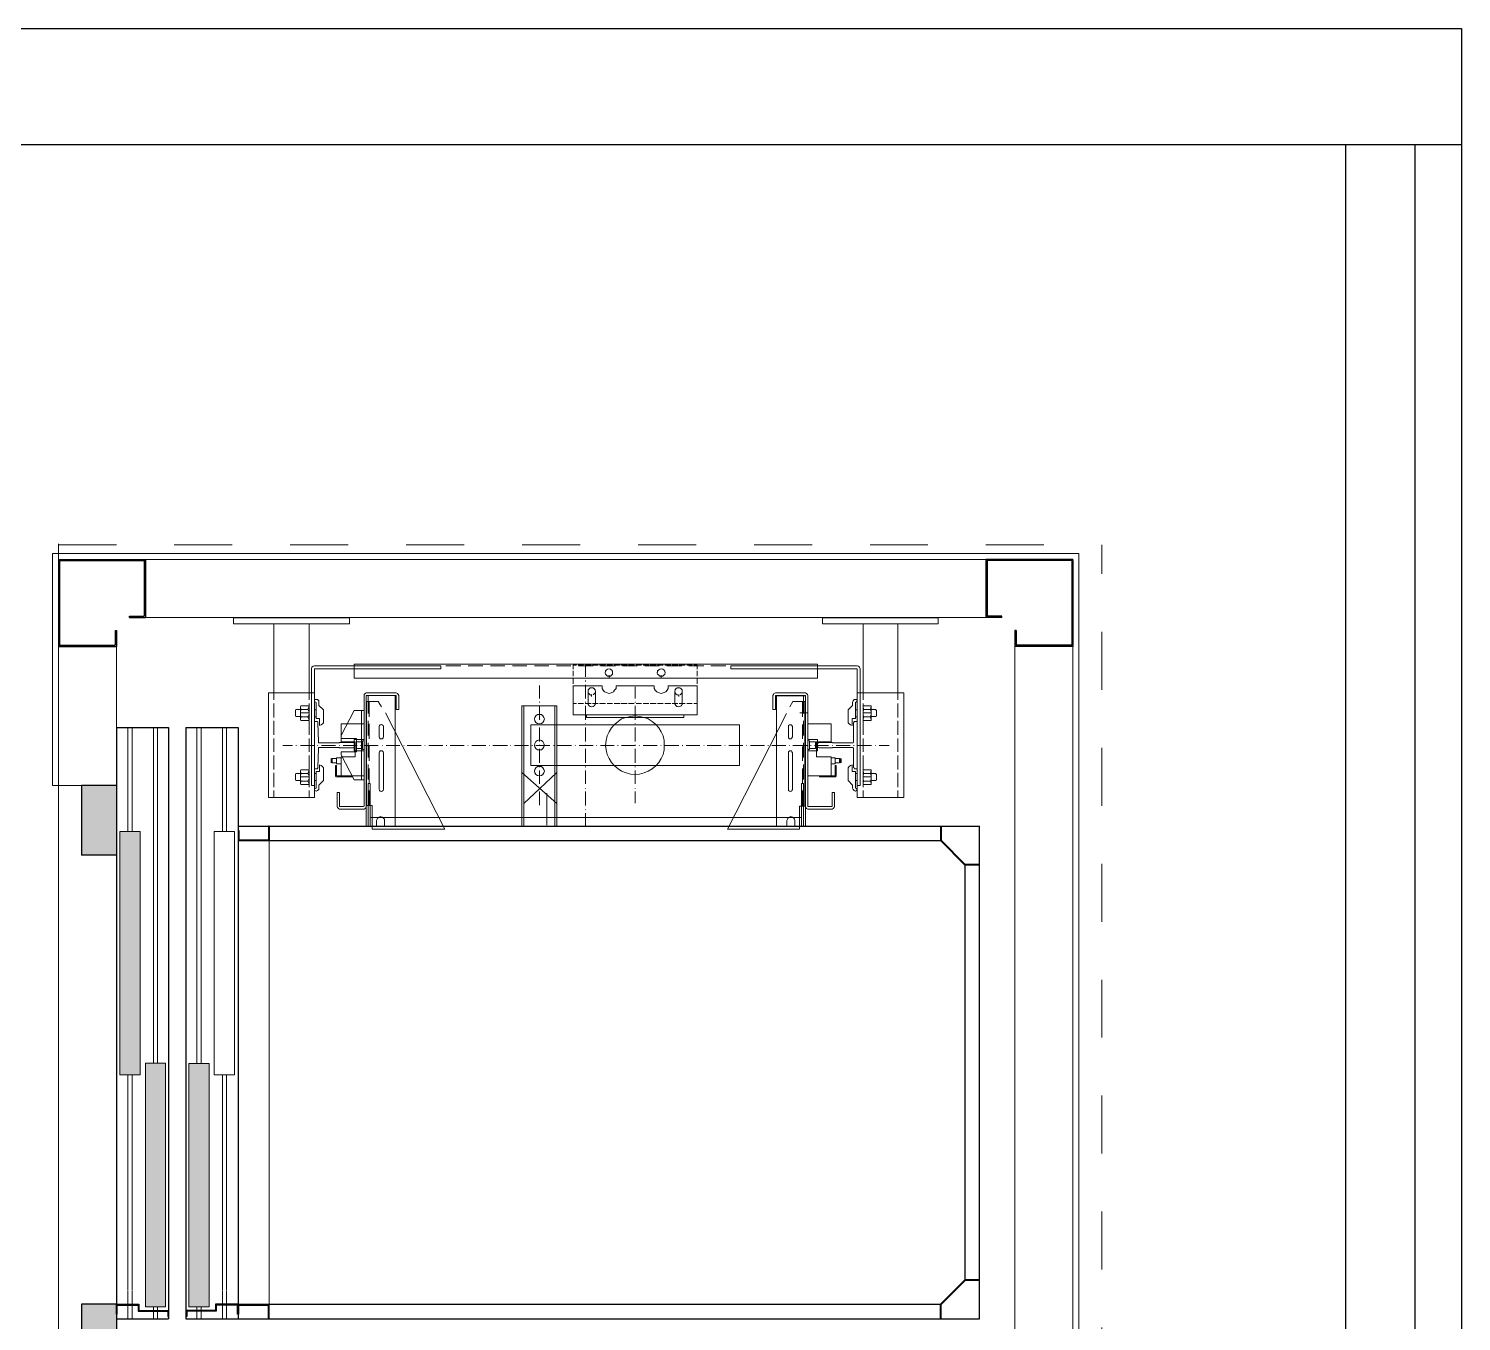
# Model space of a CAD drawing. Extents: x -16 to 243, y 482 to 579.
# Drawn here: x 102.918 to 105.389, y 553.307 to 555.537 of the extents above; entities that cross this region are included whole.
import ezdxf

# ---------------------------------------------------------------- set-up
doc = ezdxf.new("R2010")
doc.units = 0
doc.header["$LTSCALE"] = 0.02
doc.header["$MEASUREMENT"] = 0
doc.linetypes.add('HIDDEN', pattern=[0.375, 0.25, -0.125])
for name, color, linetype, lineweight in [('2COTA', 1, 'CONTINUOUS', 9), ('2H', 1, 'HIDDEN', 15), ('3', 1, 'CONTINUOUS', 25), ('AR-ESQ-VT1', 1, 'CONTINUOUS', 9), ('P', 1, 'CONTINUOUS', 18)]:
    doc.layers.add(name, color=color, linetype=linetype, lineweight=lineweight)
for name, color, linetype in [('47', 1, 'CONTINUOUS'), ('ALV', 2, 'CONTINUOUS'), ('AR-ELV', 2, 'CONTINUOUS'), ('PAREDE', 1, 'CONTINUOUS')]:
    doc.layers.add(name, color=color, linetype=linetype)

msp = doc.modelspace()

# ---------------------------------------------------------------- hatches: boundary and pattern name
at = {"layer": '2COTA', "linetype": 'Continuous'}
for points in [[(103.0695, 554.2311), (103.0695, 554.1111), (103.0095, 554.1111), (103.0095, 554.2311)], [(103.0695, 553.3361), (103.0695, 553.3189), (103.0695, 553.2158), (103.0095, 553.2158), (103.0095, 553.3361)]]:
    msp.add_hatch(color=256, dxfattribs=at).paths.add_polyline_path(points)
at = {"layer": '2COTA', "lineweight": 9, "ltscale": 35}
for points in [[(103.0756, 554.1518), (103.1106, 554.1518), (103.1106, 553.7318), (103.0756, 553.7318)], [(103.1195, 553.7519), (103.1545, 553.7519), (103.1545, 553.3319), (103.1195, 553.3319)], [(103.1945, 553.7518), (103.2295, 553.7518), (103.2295, 553.3318), (103.1945, 553.3318)]]:
    msp.add_hatch(color=256, dxfattribs=at).paths.add_polyline_path(points)

# ---------------------------------------------------------------- linework, layer by layer
at = {"layer": '2COTA', "ltscale": 35}
for p, q in [((103.0894, 554.1518), (103.0894, 554.3311)), ((103.0965, 554.1518), (103.0965, 554.3311)), ((103.1333, 553.7519), (103.1333, 554.3311)), ((103.1404, 553.7519), (103.1404, 554.3311)), ((103.2086, 553.7518), (103.2086, 554.3311)), ((103.2158, 553.7518), (103.2158, 554.3311)), ((103.2526, 554.1518), (103.2526, 554.3311)), ((103.2597, 554.1518), (103.2597, 554.3311)), ((103.0756, 554.1518), (103.1106, 554.1518)), ((103.2385, 554.1518), (103.2735, 554.1518)), ((103.1195, 553.7519), (103.1545, 553.7519)), ((103.1945, 553.7518), (103.2295, 553.7518)), ((103.1945, 553.7518), (103.2295, 553.7518)), ((103.1945, 553.7518), (103.2295, 553.7518)), ((103.0756, 553.7318), (103.1106, 553.7318)), ((103.0894, 553.3611), (103.0894, 553.7318)), ((103.0965, 553.3611), (103.0965, 553.7318)), ((103.2385, 553.7318), (103.2735, 553.7318)), ((103.2526, 553.3611), (103.2526, 553.7318)), ((103.2597, 553.3611), (103.2597, 553.7318)), ((103.0894, 553.3111), (103.0894, 553.3598)), ((103.0965, 553.3111), (103.0965, 553.3598)), ((103.2526, 553.3111), (103.2526, 553.3598)), ((103.2597, 553.3111), (103.2597, 553.3598)), ((103.0894, 553.3256), (103.0894, 553.3318)), ((103.0965, 553.3256), (103.0965, 553.3318)), ((103.1195, 553.3319), (103.1545, 553.3319)), ((103.1545, 553.3318), (103.1195, 553.3318)), ((103.1333, 553.3111), (103.1333, 553.3319)), ((103.1333, 553.3256), (103.1333, 553.3318)), ((103.1404, 553.3111), (103.1404, 553.3319)), ((103.1404, 553.3256), (103.1404, 553.3318)), ((103.1945, 553.3318), (103.2295, 553.3318)), ((103.2086, 553.3111), (103.2086, 553.3318)), ((103.2086, 553.3256), (103.2086, 553.3318)), ((103.2158, 553.3111), (103.2158, 553.3318)), ((103.2158, 553.3256), (103.2158, 553.3318)), ((103.2526, 553.3256), (103.2526, 553.3318)), ((103.2597, 553.3256), (103.2597, 553.3318))]:
    msp.add_line(p, q, dxfattribs=at)
at = {"layer": '2COTA', "linetype": 'Continuous'}
for p, q in [((103.0756, 554.1518), (103.0756, 553.7318)), ((103.1106, 554.1518), (103.1106, 553.7318)), ((103.2385, 554.1518), (103.2385, 553.7318)), ((103.2735, 554.1518), (103.2735, 553.7318)), ((103.1195, 553.7519), (103.1195, 553.3319)), ((103.1545, 553.7519), (103.1545, 553.3318)), ((103.1945, 553.7518), (103.1945, 553.3318)), ((103.2295, 553.7518), (103.2295, 553.3318))]:
    msp.add_line(p, q, dxfattribs=at)
at = {"layer": '2COTA', "lineweight": 9, "ltscale": 35}
msp.add_line((103.3332, 553.3361), (103.3332, 554.1361), dxfattribs=at)
at = {"layer": '2COTA', "ltscale": 0.5}
for p, q in [((103.0695, 553.8222), (103.0695, 553.5372)), ((103.2795, 553.8222), (103.2795, 553.5372))]:
    msp.add_line(p, q, dxfattribs=at)
at = {"layer": '2H', "lineweight": 9, "ltscale": 20}
for p, q in [((102.9695, 554.6211), (102.9695, 554.6482)), ((102.9695, 554.6461), (104.7695, 554.6461)), ((104.7695, 552.9961), (104.7695, 554.6461))]:
    msp.add_line(p, q, dxfattribs=at)
at = {"layer": '3'}
for p, q in [((103.332, 554.1611), (103.332, 554.1373)), ((103.3332, 554.1611), (103.332, 554.1611)), ((103.3332, 554.1611), (103.332, 554.1611)), ((103.3332, 554.1611), (103.3332, 554.1361)), ((104.4908, 554.1611), (104.4908, 554.1361)), ((104.4921, 554.1611), (104.4921, 554.1366)), ((103.2795, 554.1532), (103.2808, 554.1532)), ((103.2795, 554.1361), (103.3332, 554.1361)), ((103.2808, 554.1373), (103.332, 554.1373)), ((103.3058, 554.1361), (103.3308, 554.1361)), ((103.3058, 554.1361), (103.3308, 554.1361)), ((104.5582, 554.0936), (104.5332, 554.0936)), ((104.5582, 554.0936), (104.5332, 554.0936)), ((104.5582, 554.0949), (104.5338, 554.0949)), ((104.5582, 554.0949), (104.5338, 554.0949)), ((104.5582, 554.0936), (104.5582, 554.0949)), ((104.5582, 554.0936), (104.5582, 554.0949)), ((104.5582, 553.3785), (104.5332, 553.3785)), ((104.5582, 553.3785), (104.5332, 553.3785)), ((104.5582, 553.3772), (104.5338, 553.3772)), ((104.5582, 553.3772), (104.5338, 553.3772)), ((103.0695, 553.3361), (103.1085, 553.3361)), ((103.0695, 553.3189), (103.0708, 553.3189)), ((103.0708, 553.3348), (103.1072, 553.3348)), ((103.0958, 553.3361), (103.1061, 553.3361)), ((103.0958, 553.3361), (103.1061, 553.3361)), ((103.1072, 553.3348), (103.1072, 553.3243)), ((103.1072, 553.3243), (103.1583, 553.3243)), ((103.1085, 553.3361), (103.1085, 553.3361)), ((103.1085, 553.3361), (103.1085, 553.3256)), ((103.1085, 553.3256), (103.1595, 553.3256)), ((103.1371, 553.3256), (103.1595, 553.3256)), ((103.1371, 553.3256), (103.1595, 553.3256)), ((103.1583, 553.3243), (103.1583, 553.3153)), ((103.1583, 553.3153), (103.1595, 553.3153)), ((103.1595, 553.3256), (103.1595, 553.3151)), ((103.2406, 553.3256), (103.1895, 553.3256)), ((103.2119, 553.3256), (103.1895, 553.3256)), ((103.2119, 553.3256), (103.1895, 553.3256)), ((103.1895, 553.3256), (103.1895, 553.3151)), ((103.1908, 553.3153), (103.1895, 553.3153)), ((103.2418, 553.3243), (103.1908, 553.3243)), ((103.1908, 553.3243), (103.1908, 553.3153)), ((103.2795, 553.3361), (103.2406, 553.3361)), ((103.2406, 553.3361), (103.2406, 553.3361)), ((103.2406, 553.3361), (103.2406, 553.3256)), ((103.2783, 553.3348), (103.2418, 553.3348)), ((103.2418, 553.3348), (103.2418, 553.3243)), ((103.2533, 553.3361), (103.243, 553.3361)), ((103.2533, 553.3361), (103.243, 553.3361)), ((103.2795, 553.3189), (103.2783, 553.3189)), ((103.2795, 553.3361), (103.3332, 553.3361)), ((103.2795, 553.3189), (103.2808, 553.3189)), ((103.2808, 553.3348), (103.332, 553.3348)), ((103.3058, 553.3361), (103.3308, 553.3361)), ((103.3058, 553.3361), (103.3308, 553.3361)), ((103.332, 553.3111), (103.332, 553.3348)), ((103.3332, 553.3111), (103.3332, 553.3361)), ((103.3332, 553.3361), (103.3332, 553.3361)), ((104.4908, 553.3111), (104.4908, 553.3361)), ((104.4921, 553.3111), (104.4921, 553.3355)), ((103.3332, 553.3111), (103.332, 553.3111)), ((103.3332, 553.3111), (103.332, 553.3111)), ((104.4908, 553.3111), (104.4921, 553.3111))]:
    msp.add_line(p, q, dxfattribs=at)
at = {"layer": '3', "ltscale": 0.5}
for p, q in [((103.2795, 554.1532), (103.2795, 554.1361)), ((103.2808, 554.1532), (103.2808, 554.1373)), ((103.0695, 553.3189), (103.0695, 553.3361)), ((103.0695, 553.3189), (103.0695, 553.3361)), ((103.0708, 553.3189), (103.0708, 553.3348)), ((103.2783, 553.3189), (103.2783, 553.3348)), ((103.2795, 553.3189), (103.2795, 553.3361)), ((103.2795, 553.3189), (103.2795, 553.3361)), ((103.2808, 553.3189), (103.2808, 553.3348))]:
    msp.add_line(p, q, dxfattribs=at)
at = {"layer": '3', "ltscale": 35}
for p, q in [((104.5332, 554.0936), (104.4908, 554.1361)), ((104.5338, 554.0949), (104.4921, 554.1366)), ((104.5332, 553.3785), (104.4908, 553.3361)), ((104.5338, 553.3772), (104.4921, 553.3355))]:
    msp.add_line(p, q, dxfattribs=at)
at = {"layer": '47', "lineweight": 25, "ltscale": 35}
for p, q in [((102.9695, 554.6211), (102.9695, 554.4711)), ((102.9695, 554.6211), (103.1195, 554.6211)), ((102.9715, 554.6191), (102.9715, 554.4731)), ((102.9715, 554.6191), (103.1175, 554.6191)), ((103.1175, 554.6191), (103.1175, 554.5231)), ((103.1195, 554.6211), (103.1195, 554.5211)), ((104.5695, 554.6211), (104.5695, 554.5211)), ((104.7195, 554.6211), (104.5695, 554.6211)), ((104.5715, 554.6191), (104.5715, 554.5231)), ((104.7175, 554.6191), (104.5715, 554.6191)), ((104.7175, 554.6191), (104.7175, 554.4731)), ((104.7195, 554.6211), (104.7195, 554.4711)), ((103.092, 554.5231), (103.1175, 554.5231)), ((103.092, 554.5211), (103.092, 554.5231)), ((103.092, 554.5211), (103.1195, 554.5211)), ((104.5971, 554.5211), (104.5695, 554.5211)), ((104.5971, 554.5231), (104.5715, 554.5231)), ((104.5971, 554.5211), (104.5971, 554.5231)), ((103.0675, 554.4986), (103.0675, 554.4731)), ((103.0675, 554.4986), (103.0695, 554.4986)), ((103.0695, 554.4986), (103.0695, 554.4711)), ((104.6215, 554.4986), (104.6195, 554.4986)), ((104.6195, 554.4986), (104.6195, 554.4711)), ((104.6215, 554.4986), (104.6215, 554.4731)), ((102.9715, 554.4731), (103.0675, 554.4731)), ((104.7175, 554.4731), (104.6215, 554.4731)), ((103.0695, 554.3311), (103.0695, 554.2061))]:
    msp.add_line(p, q, dxfattribs=at)
at = {"layer": '47'}
for p, q in [((103.0695, 554.3311), (103.1595, 554.3311)), ((103.1895, 554.3311), (103.2795, 554.3311)), ((103.2795, 554.1611), (104.5582, 554.1611)), ((103.3332, 554.1361), (104.4908, 554.1361)), ((103.3332, 553.3361), (104.4908, 553.3361)), ((103.0695, 553.3111), (103.1595, 553.3111)), ((103.1895, 553.3111), (103.2795, 553.3111)), ((103.2795, 553.3111), (103.5782, 553.3111)), ((103.3332, 553.3111), (104.5582, 553.3111))]:
    msp.add_line(p, q, dxfattribs=at)
at = {"layer": '47', "ltscale": 0.5}
for p, q in [((103.0095, 554.2311), (103.0095, 554.1111)), ((104.5582, 554.1611), (104.5582, 554.1611)), ((104.5582, 553.3111), (104.5582, 553.3785)), ((103.0095, 553.3361), (103.0095, 553.2158))]:
    msp.add_line(p, q, dxfattribs=at)
at = {"layer": '47', "ltscale": 35}
for p, q in [((103.0695, 554.2311), (103.0095, 554.2311)), ((103.0695, 554.1111), (103.0095, 554.1111)), ((103.0695, 553.3361), (103.0095, 553.3361))]:
    msp.add_line(p, q, dxfattribs=at)
at = {"layer": 'ALV'}
for p, q in [((101.388, 555.5368), (105.3895, 555.5368)), ((105.3895, 555.5368), (105.3895, 552.4361)), ((101.388, 555.3368), (105.3895, 555.3368)), ((105.1895, 555.3368), (105.1895, 552.4361)), ((105.1895, 555.3204), (105.1895, 552.4361)), ((105.3095, 555.3368), (105.3095, 552.4361))]:
    msp.add_line(p, q, dxfattribs=at)
at = {"layer": 'AR-ELV', "lineweight": 13}
for p, q in [((102.9695, 554.6211), (104.5695, 554.6211)), ((102.9695, 554.6211), (104.5695, 554.6211)), ((102.9695, 554.6211), (102.9695, 553.0211)), ((103.1195, 554.5211), (104.5695, 554.5211)), ((103.0695, 554.4711), (103.0695, 553.1711)), ((104.6195, 554.4711), (104.6195, 553.1711)), ((104.7195, 554.4711), (104.7195, 553.1711)), ((104.7195, 554.4711), (104.7195, 553.0211)), ((104.7195, 554.4711), (104.7195, 553.2211)), ((102.9695, 553.3542), (102.9695, 553.1711))]:
    msp.add_line(p, q, dxfattribs=at)
at = {"layer": 'AR-ESQ-VT1'}
for p, q in [((104.7295, 554.6311), (102.9595, 554.6311)), ((102.9595, 554.6311), (102.9595, 554.2311)), ((104.7295, 553.0111), (104.7295, 554.6311)), ((103.0095, 554.2311), (102.9595, 554.2311))]:
    msp.add_line(p, q, dxfattribs=at)
at = {"layer": 'P', "linetype": 'Continuous'}
for points in [[(103.2713, 554.5206), (103.4718, 554.5206)], [(103.4718, 554.5102), (103.2713, 554.5102), (103.2713, 554.5206)], [(103.3413, 554.3909), (103.3413, 554.5102)], [(103.4018, 554.3909), (103.4018, 554.5102)], [(103.4718, 554.5102), (103.4718, 554.5206)], [(104.4872, 554.5206), (104.2876, 554.5206)], [(104.4872, 554.5102), (104.2876, 554.5102), (104.2876, 554.5206)], [(104.3576, 554.3909), (104.3576, 554.5102)], [(104.4172, 554.3909), (104.4172, 554.5102)], [(104.4872, 554.5102), (104.4872, 554.5206)], [(103.4061, 554.4324), (103.4069, 554.435), (103.4087, 554.4367), (103.4113, 554.4376)], [(103.4061, 554.2311), (103.4061, 554.4324)], [(103.4795, 554.4376), (103.4113, 554.4376)], [(103.4113, 554.4316), (103.4113, 554.4324), (103.4121, 554.4324)], [(103.4113, 554.2311), (103.4113, 554.4316)], [(103.629, 554.4324), (103.4121, 554.4324)], [(103.4553, 554.4376), (103.629, 554.4376), (103.629, 554.4324)], [(103.4795, 554.4402), (104.2789, 554.4402)], [(103.4795, 554.416), (103.4795, 554.4402)], [(103.4795, 554.4376), (103.5115, 554.4376)], [(103.5236, 554.4376), (103.5495, 554.4376)], [(103.5616, 554.4376), (103.5876, 554.4376)], [(103.6005, 554.4376), (103.6256, 554.4376)], [(103.6377, 554.4376), (103.6636, 554.4376)], [(103.6766, 554.4376), (103.7016, 554.4376)], [(103.7146, 554.4376), (103.7397, 554.4376)], [(103.7526, 554.4376), (103.7777, 554.4376)], [(103.7907, 554.4376), (103.8157, 554.4376)], [(103.8287, 554.4376), (103.8537, 554.4376)], [(103.8632, 554.4385), (103.8572, 554.4385)], [(103.8572, 554.4316), (103.8572, 554.4385)], [(103.8572, 554.4195), (103.8572, 554.429)], [(103.8753, 554.4385), (103.8658, 554.4385)], [(103.8667, 554.4376), (103.8918, 554.4376)], [(103.8883, 554.4385), (103.8779, 554.4385)], [(103.8788, 554.4402), (103.8788, 554.4186)], [(103.9004, 554.4385), (103.8909, 554.4385)], [(103.9134, 554.4385), (103.903, 554.4385)], [(103.9047, 554.4376), (103.9307, 554.4376)], [(103.9194, 554.4324), (103.922, 554.4316), (103.9237, 554.4307), (103.9255, 554.4281), (103.9255, 554.4255), (103.9255, 554.4229), (103.9237, 554.4212), (103.922, 554.4195), (103.9194, 554.4195), (103.9168, 554.4195), (103.9151, 554.4212), (103.9134, 554.4229), (103.9125, 554.4255), (103.9134, 554.4281), (103.9151, 554.4307), (103.9168, 554.4316), (103.9194, 554.4324)], [(103.9194, 554.4195), (103.9168, 554.4195), (103.9151, 554.4212), (103.9134, 554.4229), (103.9125, 554.4255), (103.9125, 554.4264)], [(103.9134, 554.429), (103.9151, 554.4307), (103.9168, 554.4316), (103.9194, 554.4324), (103.922, 554.4316), (103.9229, 554.4307)], [(103.9255, 554.4385), (103.916, 554.4385)], [(103.9246, 554.429), (103.9255, 554.4281), (103.9255, 554.4255), (103.9255, 554.4229), (103.9237, 554.4212), (103.922, 554.4195)], [(103.9384, 554.4385), (103.9281, 554.4385)], [(103.9505, 554.4385), (103.9402, 554.4385)], [(103.9428, 554.4376), (103.9678, 554.4376)], [(103.9626, 554.4385), (103.9531, 554.4385)], [(103.9756, 554.4385), (103.9661, 554.4385)], [(103.9877, 554.4385), (103.9782, 554.4385)], [(103.9808, 554.4376), (104.0058, 554.4376)], [(104.0007, 554.4385), (103.9903, 554.4385)], [(104.0093, 554.4324), (104.0119, 554.4316), (104.0136, 554.4307), (104.0153, 554.4281), (104.0162, 554.4255), (104.0153, 554.4229), (104.0136, 554.4212), (104.0119, 554.4195), (104.0093, 554.4195), (104.0067, 554.4195), (104.005, 554.4212), (104.0032, 554.4229), (104.0024, 554.4255), (104.0032, 554.4281), (104.005, 554.4307), (104.0067, 554.4316), (104.0093, 554.4324)], [(104.0093, 554.4195), (104.0067, 554.4195), (104.005, 554.4212), (104.0032, 554.4229), (104.0024, 554.4255), (104.0032, 554.4264)], [(104.0128, 554.4385), (104.0032, 554.4385)], [(104.0032, 554.429), (104.005, 554.4307), (104.0067, 554.4316), (104.0093, 554.4324), (104.0119, 554.4316), (104.0128, 554.4307)], [(104.0145, 554.429), (104.0153, 554.4281), (104.0162, 554.4255), (104.0153, 554.4229), (104.0136, 554.4212), (104.0119, 554.4195)], [(104.0257, 554.4385), (104.0153, 554.4385)], [(104.0188, 554.4376), (104.0447, 554.4376)], [(104.0378, 554.4385), (104.0283, 554.4385)], [(104.0508, 554.4385), (104.0404, 554.4385)], [(104.0629, 554.4385), (104.0534, 554.4385)], [(104.0568, 554.4376), (104.0828, 554.4376)], [(104.0715, 554.4385), (104.0655, 554.4385)], [(104.0715, 554.4316), (104.0715, 554.4385)], [(104.0715, 554.4195), (104.0715, 554.429)], [(104.0949, 554.4376), (104.1208, 554.4376)], [(104.1294, 554.4376), (104.3031, 554.4376)], [(104.1294, 554.4324), (104.1294, 554.4376)], [(104.1294, 554.4324), (104.3463, 554.4324)], [(104.1329, 554.4376), (104.1588, 554.4376)], [(104.1718, 554.4376), (104.1968, 554.4376)], [(104.2089, 554.4376), (104.2349, 554.4376)], [(104.2478, 554.4376), (104.2789, 554.4376)], [(104.2789, 554.416), (104.2789, 554.4402)], [(104.2789, 554.4376), (104.3472, 554.4376)], [(104.3463, 554.4324), (104.3472, 554.4324), (104.3472, 554.4316)], [(104.3472, 554.4376), (104.3498, 554.4367), (104.3515, 554.435), (104.3524, 554.4324)], [(104.3472, 554.2311), (104.3472, 554.4316)], [(104.3524, 554.2311), (104.3524, 554.4324)], [(103.4795, 554.416), (104.2789, 554.416)], [(103.7993, 554.3814), (103.7993, 554.4039)], [(103.8572, 554.4065), (103.8572, 554.4169)], [(103.8572, 554.3944), (103.8572, 554.4039)], [(103.8572, 554.3529), (103.8572, 554.403), (103.9073, 554.403)], [(103.8788, 554.4125), (103.8788, 554.4108)], [(103.8788, 554.4048), (103.8788, 554.3814)], [(103.9315, 554.403), (103.9315, 554.3987), (103.9289, 554.3953), (103.9272, 554.3927), (103.9229, 554.3909), (103.9194, 554.3901), (103.916, 554.3909), (103.9116, 554.3927), (103.909, 554.3953), (103.9073, 554.3987), (103.9073, 554.403)], [(103.9194, 554.4177), (103.9194, 554.4212)], [(103.9972, 554.403), (103.9315, 554.403)], [(103.9644, 554.3814), (103.9644, 554.4013)], [(104.0214, 554.403), (104.0214, 554.3987), (104.0197, 554.3953), (104.0171, 554.3927), (104.0128, 554.3909), (104.0093, 554.3901), (104.0058, 554.3909), (104.0015, 554.3927), (103.9989, 554.3953), (103.9972, 554.3987), (103.9972, 554.403)], [(104.0093, 554.4177), (104.0093, 554.4212)], [(104.0715, 554.403), (104.0214, 554.403)], [(104.0715, 554.4065), (104.0715, 554.4169)], [(104.0715, 554.3944), (104.0715, 554.4039)], [(104.0715, 554.3529), (104.0715, 554.403)], [(103.4113, 554.3909), (103.3318, 554.3909)], [(103.3318, 554.2103), (103.3318, 554.3909)], [(103.3413, 554.3909), (103.3413, 554.3788)], [(103.4018, 554.3909), (103.4018, 554.3788)], [(103.4113, 554.2103), (103.4113, 554.3909)], [(103.4139, 554.3745), (103.4121, 554.3754), (103.4113, 554.3771), (103.4121, 554.3797), (103.4139, 554.3797), (103.4165, 554.3797), (103.419, 554.3771), (103.419, 554.3745)], [(103.4968, 554.3866), (103.4968, 554.3883), (103.4986, 554.3901), (103.5003, 554.3909)], [(103.4968, 554.1956), (103.4968, 554.3866)], [(103.5003, 554.3909), (103.5521, 554.3909)], [(103.5003, 554.3858), (103.5011, 554.3866), (103.5011, 554.3866)], [(103.5003, 554.3858), (103.5003, 554.1611)], [(103.5003, 554.1948), (103.5003, 554.3858)], [(103.5011, 554.3866), (103.5513, 554.3866)], [(103.5037, 554.3858), (103.5037, 554.3555)], [(103.5504, 554.3858), (103.5504, 554.1611)], [(103.5513, 554.3866), (103.5521, 554.3866), (103.5521, 554.3858)], [(103.5521, 554.3909), (103.5547, 554.3901), (103.5556, 554.3883), (103.5565, 554.3866)], [(103.5521, 554.3624), (103.5521, 554.3858)], [(103.5565, 554.3624), (103.5565, 554.3866)], [(103.8572, 554.3814), (103.8572, 554.3918)], [(103.8572, 554.3728), (103.8572, 554.3797)], [(103.8831, 554.3935), (103.8831, 554.3961), (103.8849, 554.3979), (103.8866, 554.3996), (103.8892, 554.3996), (103.8918, 554.3996), (103.8935, 554.3979), (103.8952, 554.3961), (103.8961, 554.3935)], [(103.8831, 554.3935), (103.8831, 554.3737)], [(103.8892, 554.3866), (103.8866, 554.3875), (103.8849, 554.3892), (103.8831, 554.3909), (103.8831, 554.3935), (103.8831, 554.3935)], [(103.884, 554.397), (103.8849, 554.3979), (103.8866, 554.3996), (103.8892, 554.3996), (103.8918, 554.3996), (103.8935, 554.3987)], [(103.8892, 554.3849), (103.8892, 554.3883)], [(103.8944, 554.397), (103.8952, 554.3961), (103.8961, 554.3935), (103.8952, 554.3909), (103.8935, 554.3892), (103.8918, 554.3875)], [(103.8961, 554.3935), (103.8961, 554.3737)], [(104.0326, 554.3935), (104.0335, 554.3961), (104.0344, 554.3979), (104.0369, 554.3996), (104.0395, 554.3996), (104.0413, 554.3996), (104.0439, 554.3979), (104.0456, 554.3961), (104.0456, 554.3935)], [(104.0326, 554.3935), (104.0326, 554.3728)], [(104.0395, 554.3866), (104.0369, 554.3875), (104.0344, 554.3892), (104.0335, 554.3909), (104.0326, 554.3935), (104.0326, 554.3935)], [(104.0335, 554.397), (104.0344, 554.3979), (104.0369, 554.3996), (104.0395, 554.3996), (104.0413, 554.3996), (104.043, 554.3987)], [(104.0395, 554.3849), (104.0395, 554.3883)], [(104.0447, 554.397), (104.0456, 554.3961), (104.0456, 554.3935), (104.0456, 554.3909), (104.0439, 554.3892), (104.0421, 554.3875)], [(104.0456, 554.3935), (104.0456, 554.3737)], [(104.0715, 554.3814), (104.0715, 554.3918)], [(104.0715, 554.3728), (104.0715, 554.3797)], [(104.202, 554.3866), (104.2029, 554.3883), (104.2037, 554.3901), (104.2063, 554.3909)], [(104.202, 554.3624), (104.202, 554.3866)], [(104.2582, 554.3909), (104.2063, 554.3909)], [(104.2063, 554.3858), (104.2063, 554.3866), (104.2072, 554.3866)], [(104.2063, 554.3624), (104.2063, 554.3858)], [(104.2573, 554.3866), (104.2072, 554.3866)], [(104.2081, 554.3858), (104.2081, 554.1611)], [(104.2582, 554.3858), (104.2081, 554.3858)], [(104.2547, 554.3858), (104.2547, 554.3555)], [(104.2573, 554.3866), (104.2582, 554.3866), (104.2582, 554.3858)], [(104.2582, 554.3909), (104.2599, 554.3901), (104.2616, 554.3883), (104.2625, 554.3866)], [(104.2582, 554.3858), (104.2582, 554.1611)], [(104.2582, 554.1948), (104.2582, 554.3858)], [(104.2625, 554.1956), (104.2625, 554.3866)], [(104.3394, 554.3745), (104.3403, 554.3771), (104.342, 554.3797), (104.3446, 554.3797)], [(104.3446, 554.3797), (104.3463, 554.3797), (104.3472, 554.3771), (104.3463, 554.3754), (104.3446, 554.3745)], [(104.3472, 554.3909), (104.4276, 554.3909)], [(104.3472, 554.2103), (104.3472, 554.3909)], [(104.3576, 554.3909), (104.3576, 554.3788)], [(104.4172, 554.3909), (104.4172, 554.3788)], [(104.4276, 554.2103), (104.4276, 554.3909)], [(103.3413, 554.3728), (103.3413, 554.3486)], [(103.3793, 554.3624), (103.3784, 554.3607)], [(103.3784, 554.3607), (103.3784, 554.3512)], [(103.3793, 554.3624), (103.3871, 554.3624)], [(103.3879, 554.3624), (103.3871, 554.3676), (103.3879, 554.3685), (103.3879, 554.3685)], [(103.3871, 554.3443), (103.3871, 554.3676)], [(103.3879, 554.3495), (103.3871, 554.3538), (103.3871, 554.3581), (103.3879, 554.3624)], [(103.4018, 554.3564), (103.3871, 554.3564)], [(103.4, 554.3685), (103.3879, 554.3685)], [(103.4, 554.3624), (103.3879, 554.3624)], [(103.4, 554.3685), (103.4009, 554.3685), (103.4018, 554.3676)], [(103.4, 554.3685), (103.4009, 554.3685), (103.4018, 554.3676)], [(103.4018, 554.3676), (103.4, 554.3624)], [(103.4, 554.3624), (103.4018, 554.3581), (103.4018, 554.3538), (103.4, 554.3495)], [(103.4018, 554.3728), (103.4018, 554.3486)], [(103.4018, 554.3443), (103.4018, 554.3676)], [(103.4113, 554.3616), (103.4139, 554.3616)], [(103.4139, 554.3745), (103.4139, 554.3469)], [(103.419, 554.3693), (103.419, 554.3745)], [(103.419, 554.3693), (103.4268, 554.3616)], [(103.4268, 554.3391), (103.4268, 554.3616)], [(103.4571, 554.3175), (103.4795, 554.3607), (103.4968, 554.3607)], [(103.4795, 554.3607), (103.4968, 554.3607)], [(103.4925, 554.3607), (103.4925, 554.2406)], [(103.4968, 554.3607), (103.4968, 554.2406)], [(103.5011, 554.1965), (103.5011, 554.3762)], [(103.521, 554.3762), (103.5011, 554.3762)], [(103.5055, 554.3495), (103.5055, 554.3762)], [(103.5107, 554.1559), (103.636, 554.1559), (103.534, 554.3564)], [(103.521, 554.3762), (103.5271, 554.3667)], [(103.5521, 554.3624), (103.5565, 554.3624)], [(103.769, 554.3685), (103.769, 554.1611)], [(103.769, 554.3685), (103.769, 554.1801)], [(103.8295, 554.3685), (103.769, 554.3685)], [(103.7725, 554.3685), (103.7725, 554.2656)], [(103.7993, 554.3538), (103.8028, 554.3538), (103.8053, 554.3512), (103.8071, 554.3486), (103.8079, 554.346), (103.8071, 554.3425), (103.8053, 554.34), (103.8028, 554.3382), (103.7993, 554.3374), (103.7958, 554.3382), (103.7932, 554.34), (103.7915, 554.3425), (103.7907, 554.346), (103.7915, 554.3486), (103.7932, 554.3512), (103.7958, 554.3538), (103.7993, 554.3538), (103.8028, 554.3538), (103.8053, 554.3512), (103.8071, 554.3486), (103.8079, 554.346), (103.8071, 554.3425), (103.8053, 554.34), (103.8028, 554.3382), (103.7993, 554.3374), (103.7958, 554.3382), (103.7932, 554.34), (103.7915, 554.3425), (103.7907, 554.346), (103.7915, 554.3486), (103.7932, 554.3512), (103.7958, 554.3538), (103.7993, 554.3538)], [(103.7993, 554.3745), (103.7993, 554.3754)], [(103.7993, 554.3443), (103.7993, 554.3685)], [(103.8261, 554.3685), (103.8261, 554.2172)], [(103.8295, 554.3685), (103.8295, 554.1801)], [(103.8632, 554.3728), (103.8572, 554.3728)], [(104.0715, 554.3529), (103.8572, 554.3529)], [(103.8753, 554.3728), (103.8658, 554.3728)], [(103.8883, 554.3728), (103.8779, 554.3728)], [(103.8788, 554.3754), (103.8788, 554.3745)], [(103.8788, 554.3685), (103.8788, 554.3443)], [(103.8805, 554.3486), (103.8805, 554.3529)], [(103.8961, 554.3737), (103.8952, 554.3711), (103.8935, 554.3685), (103.8918, 554.3676), (103.8892, 554.3667), (103.8866, 554.3676), (103.8849, 554.3685), (103.8831, 554.3711), (103.8831, 554.3737)], [(103.9004, 554.3728), (103.8909, 554.3728)], [(103.9134, 554.3728), (103.903, 554.3728)], [(103.9255, 554.3728), (103.916, 554.3728)], [(103.9384, 554.3728), (103.9281, 554.3728)], [(103.9505, 554.3728), (103.9402, 554.3728)], [(103.9626, 554.3728), (103.9531, 554.3728)], [(103.9644, 554.3745), (103.9644, 554.3754)], [(103.9644, 554.3443), (103.9644, 554.3685)], [(103.9756, 554.3728), (103.9661, 554.3728)], [(103.9877, 554.3728), (103.9782, 554.3728)], [(104.0007, 554.3728), (103.9903, 554.3728)], [(104.0128, 554.3728), (104.0032, 554.3728)], [(104.0257, 554.3728), (104.0153, 554.3728)], [(104.0378, 554.3728), (104.0283, 554.3728)], [(104.0456, 554.3737), (104.0456, 554.3711), (104.0439, 554.3685), (104.0413, 554.3676), (104.0387, 554.3667), (104.0361, 554.3676), (104.0344, 554.3693), (104.0326, 554.3719), (104.0326, 554.3737)], [(104.0508, 554.3728), (104.0404, 554.3728)], [(104.0482, 554.3486), (104.0482, 554.3529)], [(104.0629, 554.3728), (104.0534, 554.3728)], [(104.0715, 554.3728), (104.0655, 554.3728)], [(104.2253, 554.3555), (104.1234, 554.1559)], [(104.2063, 554.3624), (104.202, 554.3624)], [(104.2366, 554.3762), (104.2314, 554.3667)], [(104.2366, 554.3762), (104.2573, 554.3762)], [(104.2608, 554.3564), (104.2487, 554.3564)], [(104.253, 554.3495), (104.253, 554.3762)], [(104.2573, 554.1956), (104.2573, 554.3762)], [(104.3394, 554.3693), (104.3316, 554.3616)], [(104.3386, 554.3348), (104.336, 554.3356), (104.3334, 554.3374), (104.3316, 554.3391), (104.3316, 554.3616)], [(104.3394, 554.3693), (104.3394, 554.3745)], [(104.3446, 554.3745), (104.3446, 554.3469)], [(104.3472, 554.3616), (104.3446, 554.3616)], [(104.3576, 554.3728), (104.3576, 554.3486)], [(104.3584, 554.3624), (104.3576, 554.3676), (104.3576, 554.3685), (104.3584, 554.3685), (104.3705, 554.3685)], [(104.3576, 554.3676), (104.3576, 554.3685), (104.3584, 554.3685)], [(104.3576, 554.3443), (104.3576, 554.3676)], [(104.3584, 554.3495), (104.3576, 554.3538), (104.3576, 554.3581), (104.3584, 554.3624)], [(104.3576, 554.3564), (104.3714, 554.3564)], [(104.3584, 554.3624), (104.3705, 554.3624)], [(104.3705, 554.3685), (104.3714, 554.3685), (104.3714, 554.3676)], [(104.3714, 554.3676), (104.3705, 554.3624)], [(104.3705, 554.3624), (104.3714, 554.3581), (104.3714, 554.3538), (104.3705, 554.3495)], [(104.3714, 554.3443), (104.3714, 554.3676)], [(104.3792, 554.3624), (104.3714, 554.3624)], [(104.3792, 554.3624), (104.3809, 554.3607)], [(104.3809, 554.3607), (104.3809, 554.3512)], [(104.4172, 554.3728), (104.4172, 554.3486)], [(103.3413, 554.3425), (103.3413, 554.3183)], [(103.3784, 554.3512), (103.3793, 554.3503)], [(103.3793, 554.3503), (103.3871, 554.3503)], [(103.3871, 554.3443), (103.3879, 554.3495)], [(103.3879, 554.3434), (103.3879, 554.3434), (103.3871, 554.3443)], [(103.4, 554.3495), (103.3879, 554.3495)], [(103.4018, 554.3443), (103.4009, 554.3434), (103.4, 554.3434), (103.3879, 554.3434)], [(103.4, 554.3495), (103.4018, 554.3443)], [(103.4018, 554.3425), (103.4018, 554.3183)], [(103.4113, 554.3495), (103.4139, 554.3495)], [(103.4113, 554.2596), (103.4113, 554.3417)], [(103.4113, 554.3417), (103.4147, 554.3417)], [(103.4139, 554.3469), (103.4199, 554.3469)], [(103.4147, 554.3417), (103.4156, 554.3417), (103.4173, 554.3408), (103.4173, 554.3391)], [(103.4173, 554.3391), (103.4182, 554.3062)], [(103.4199, 554.3469), (103.4199, 554.3348)], [(103.4268, 554.3391), (103.4251, 554.3374), (103.4225, 554.3356), (103.4199, 554.3348)], [(103.4571, 554.3062), (103.4571, 554.3374)], [(103.4571, 554.3374), (103.4968, 554.3374)], [(103.4968, 554.2475), (103.4968, 554.3374)], [(103.5037, 554.3425), (103.5037, 554.3175)], [(103.5055, 554.3114), (103.5055, 554.3374)], [(103.5228, 554.333), (103.5236, 554.3348), (103.5245, 554.3356), (103.5262, 554.3365), (103.5279, 554.3356), (103.5297, 554.3348), (103.5305, 554.333)], [(103.5228, 554.3149), (103.5228, 554.333)], [(103.5305, 554.333), (103.5305, 554.3149), (103.5297, 554.3132), (103.5279, 554.3114), (103.5262, 554.3114), (103.5245, 554.3114), (103.5236, 554.3132), (103.5228, 554.3149)], [(103.7846, 554.3356), (104.1441, 554.3356)], [(103.7846, 554.3356), (103.7846, 554.2656)], [(103.7993, 554.3374), (103.7993, 554.3382)], [(103.7993, 554.3071), (103.7993, 554.3313)], [(103.8788, 554.3382), (103.8788, 554.3374)], [(103.8788, 554.3313), (103.8788, 554.3071)], [(104.0482, 554.3486), (103.8805, 554.3486)], [(103.9644, 554.3512), (103.9721, 554.3503), (103.9799, 554.3486), (103.9868, 554.346), (103.9937, 554.3417), (103.9998, 554.3365), (104.005, 554.3304), (104.0093, 554.3235), (104.0128, 554.3166), (104.0145, 554.3088), (104.0145, 554.3002), (104.0145, 554.2924), (104.0128, 554.2846), (104.0093, 554.2777), (104.005, 554.2708), (103.9998, 554.2648), (103.9937, 554.2596), (103.9868, 554.2561), (103.9799, 554.2527), (103.9721, 554.2509), (103.9644, 554.2501), (103.9566, 554.2509), (103.9488, 554.2527), (103.941, 554.2561), (103.935, 554.2596), (103.9289, 554.2648), (103.9237, 554.2708), (103.9194, 554.2777), (103.916, 554.2846), (103.9142, 554.2924), (103.9134, 554.3002), (103.9142, 554.3088), (103.916, 554.3166), (103.9194, 554.3235), (103.9237, 554.3304), (103.9289, 554.3365), (103.935, 554.3417), (103.941, 554.346), (103.9488, 554.3486), (103.9566, 554.3503), (103.9644, 554.3512)], [(103.9644, 554.3374), (103.9644, 554.3382)], [(103.9644, 554.3071), (103.9644, 554.3313)], [(104.1441, 554.3356), (104.1441, 554.2656)], [(104.2288, 554.333), (104.2288, 554.3348), (104.2305, 554.3356), (104.2323, 554.3356), (104.234, 554.3356), (104.2349, 554.3348), (104.2357, 554.333)], [(104.2288, 554.3149), (104.2288, 554.333)], [(104.2357, 554.3149), (104.2357, 554.333)], [(104.253, 554.3114), (104.253, 554.3365)], [(104.2547, 554.3425), (104.2547, 554.3175)], [(104.3023, 554.3374), (104.2625, 554.3374)], [(104.2625, 554.2475), (104.2625, 554.3374)], [(104.3023, 554.3062), (104.3023, 554.3374)], [(104.3386, 554.3469), (104.3386, 554.3348)], [(104.3446, 554.3469), (104.3386, 554.3469)], [(104.3411, 554.3391), (104.342, 554.3408), (104.3429, 554.3417), (104.3446, 554.3417), (104.3472, 554.3417)], [(104.3411, 554.3391), (104.3411, 554.3062)], [(104.3472, 554.3495), (104.3446, 554.3495)], [(104.3472, 554.2596), (104.3472, 554.3417)], [(104.3576, 554.3443), (104.3584, 554.3495)], [(104.3584, 554.3434), (104.3576, 554.3434), (104.3576, 554.3443)], [(104.3576, 554.3425), (104.3576, 554.3183)], [(104.3584, 554.3495), (104.3705, 554.3495)], [(104.3584, 554.3434), (104.3705, 554.3434)], [(104.3705, 554.3495), (104.3714, 554.3443)], [(104.3714, 554.3443), (104.3714, 554.3434), (104.3705, 554.3434)], [(104.3792, 554.3503), (104.3714, 554.3503)], [(104.3809, 554.3512), (104.3792, 554.3503)], [(104.4172, 554.3425), (104.4172, 554.3183)], [(103.3413, 554.3123), (103.3413, 554.289)], [(103.4018, 554.3123), (103.4018, 554.289)], [(103.4199, 554.3045), (103.4182, 554.3045), (103.4182, 554.3062)], [(103.4199, 554.3045), (103.4536, 554.3045)], [(103.4545, 554.3054), (103.4536, 554.3045), (103.4536, 554.3045)], [(103.4545, 554.3054), (103.4778, 554.3054)], [(103.4571, 554.3123), (103.4571, 554.3175)], [(103.4571, 554.3123), (103.4839, 554.3123)], [(103.4571, 554.3062), (103.4813, 554.3062), (103.4813, 554.2803)], [(103.4778, 554.3054), (103.4795, 554.3045), (103.4795, 554.3028)], [(103.4795, 554.2907), (103.4795, 554.3106)], [(103.4795, 554.3106), (103.4968, 554.3106)], [(103.4795, 554.2985), (103.4795, 554.3028)], [(103.4839, 554.3123), (103.4839, 554.289)], [(103.4942, 554.3062), (103.4839, 554.3062), (103.4839, 554.295)], [(103.4968, 554.308), (103.4942, 554.308), (103.4942, 554.2933)], [(103.4968, 554.2907), (103.4968, 554.3106)], [(103.5037, 554.3045), (103.5037, 554.2795)], [(103.7993, 554.3097), (103.8028, 554.3088), (103.8053, 554.3071), (103.8071, 554.3037), (103.8079, 554.3002), (103.8071, 554.2976), (103.8053, 554.295), (103.8028, 554.2924), (103.7993, 554.2924), (103.7958, 554.2924), (103.7932, 554.295), (103.7915, 554.2976), (103.7907, 554.3002), (103.7915, 554.3037), (103.7932, 554.3071), (103.7958, 554.3088), (103.7993, 554.3097), (103.8028, 554.3088), (103.8053, 554.3071), (103.8071, 554.3037), (103.8079, 554.3002), (103.8071, 554.2976), (103.8053, 554.295), (103.8028, 554.2924), (103.7993, 554.2924), (103.7958, 554.2924), (103.7932, 554.295), (103.7915, 554.2976), (103.7907, 554.3002), (103.7915, 554.3037), (103.7932, 554.3071), (103.7958, 554.3088), (103.7993, 554.3097)], [(104.2357, 554.3149), (104.2349, 554.3132), (104.234, 554.3114), (104.2323, 554.3114), (104.2305, 554.3114), (104.2288, 554.3132), (104.2288, 554.3149)], [(104.2547, 554.3045), (104.2547, 554.2795)], [(104.2625, 554.2907), (104.2625, 554.3106), (104.2789, 554.3106)], [(104.2625, 554.308), (104.2651, 554.308), (104.2651, 554.2933)], [(104.2651, 554.3062), (104.2755, 554.3062), (104.2755, 554.295)], [(104.3023, 554.3062), (104.2772, 554.3062)], [(104.2772, 554.2803), (104.2772, 554.3062)], [(104.2789, 554.2907), (104.2789, 554.3106)], [(104.2815, 554.2959), (104.2798, 554.2967), (104.2789, 554.2985), (104.2789, 554.3028), (104.2798, 554.3045), (104.2815, 554.3054)], [(104.3049, 554.3054), (104.2815, 554.3054)], [(104.3049, 554.3045), (104.3049, 554.3045), (104.3049, 554.3054)], [(104.3394, 554.3045), (104.3049, 554.3045)], [(104.3411, 554.3062), (104.3403, 554.3045), (104.3394, 554.3045)], [(104.3576, 554.3123), (104.3576, 554.289)], [(104.4172, 554.3123), (104.4172, 554.289)], [(103.3413, 554.2829), (103.3413, 554.2587)], [(103.3568, 554.3002), (103.3732, 554.3002)], [(103.3793, 554.3002), (103.3802, 554.3002)], [(103.3871, 554.3002), (103.4104, 554.3002)], [(103.4018, 554.2829), (103.4018, 554.2587)], [(103.4182, 554.295), (103.4173, 554.2622), (103.4173, 554.2613), (103.4156, 554.2596), (103.4147, 554.2596), (103.4113, 554.2596)], [(103.4165, 554.3002), (103.4173, 554.3002)], [(103.4182, 554.295), (103.4182, 554.2967), (103.4199, 554.2967)], [(103.4199, 554.2967), (103.4536, 554.2967)], [(103.4234, 554.3002), (103.4476, 554.3002)], [(103.4398, 554.2769), (103.4407, 554.2777)], [(103.4407, 554.27), (103.4407, 554.2777)], [(103.4415, 554.2777), (103.4493, 554.2777)], [(103.4415, 554.27), (103.4415, 554.2777)], [(103.4493, 554.2786), (103.4571, 554.2786)], [(103.4493, 554.2682), (103.4493, 554.2786)], [(103.4536, 554.3002), (103.4545, 554.3002)], [(103.4536, 554.2967), (103.4536, 554.2967), (103.4545, 554.2959)], [(103.4545, 554.2959), (103.4778, 554.2959)], [(103.4571, 554.2838), (103.4571, 554.289), (103.4839, 554.289)], [(103.4571, 554.2838), (103.4795, 554.2406)], [(103.4571, 554.2803), (103.4571, 554.2475)], [(103.4571, 554.2803), (103.4813, 554.2803)], [(103.4605, 554.3002), (103.4847, 554.3002)], [(103.4795, 554.2985), (103.4795, 554.2967), (103.4778, 554.2959)], [(103.4795, 554.2907), (103.4968, 554.2907)], [(103.4942, 554.295), (103.4839, 554.295)], [(103.4908, 554.3002), (103.4916, 554.3002)], [(103.4968, 554.2933), (103.4942, 554.2933)], [(103.4977, 554.3002), (103.521, 554.3002)], [(103.5055, 554.2734), (103.5055, 554.2993)], [(103.5228, 554.2872), (103.5236, 554.289), (103.5245, 554.2907), (103.5262, 554.2907), (103.5279, 554.2907), (103.5297, 554.289), (103.5305, 554.2872)], [(103.5228, 554.225), (103.5228, 554.2872)], [(103.5279, 554.3002), (103.5288, 554.3002)], [(103.5305, 554.225), (103.5305, 554.2872)], [(103.5349, 554.3002), (103.5582, 554.3002)], [(103.5651, 554.3002), (103.566, 554.3002)], [(103.5711, 554.3002), (103.5953, 554.3002)], [(103.6014, 554.3002), (103.6023, 554.3002)], [(103.6083, 554.3002), (103.6325, 554.3002)], [(103.6386, 554.3002), (103.6394, 554.3002)], [(103.6455, 554.3002), (103.6697, 554.3002)], [(103.6757, 554.3002), (103.6766, 554.3002)], [(103.6826, 554.3002), (103.7068, 554.3002)], [(103.7129, 554.3002), (103.7137, 554.3002)], [(103.7189, 554.3002), (103.744, 554.3002)], [(103.7492, 554.3002), (103.75, 554.3002)], [(103.7561, 554.3002), (103.7803, 554.3002)], [(103.7863, 554.3002), (103.7872, 554.3002)], [(103.7932, 554.3002), (103.8174, 554.3002)], [(103.7993, 554.3002), (103.7993, 554.3011)], [(103.7993, 554.27), (103.7993, 554.2941)], [(103.8235, 554.3002), (103.8244, 554.3002)], [(103.8304, 554.3002), (103.8546, 554.3002)], [(103.8607, 554.3002), (103.8615, 554.3002)], [(103.8676, 554.3002), (103.8918, 554.3002)], [(103.8788, 554.3011), (103.8788, 554.3002)], [(103.8788, 554.2941), (103.8788, 554.27)], [(103.8969, 554.3002), (103.8978, 554.3002)], [(103.9047, 554.3002), (103.9281, 554.3002)], [(103.9341, 554.3002), (103.935, 554.3002)], [(103.941, 554.3002), (103.9652, 554.3002)], [(103.9644, 554.3002), (103.9644, 554.3011)], [(103.9644, 554.27), (103.9644, 554.2941)], [(103.9713, 554.3002), (103.9721, 554.3002)], [(103.9782, 554.3002), (104.0024, 554.3002)], [(104.0084, 554.3002), (104.0093, 554.3002)], [(104.0153, 554.3002), (104.0395, 554.3002)], [(104.0456, 554.3002), (104.0465, 554.3002)], [(104.0525, 554.3002), (104.0758, 554.3002)], [(104.0828, 554.3002), (104.0836, 554.3002)], [(104.0888, 554.3002), (104.113, 554.3002)], [(104.119, 554.3002), (104.1199, 554.3002)], [(104.126, 554.3002), (104.1502, 554.3002)], [(104.1562, 554.3002), (104.1571, 554.3002)], [(104.1631, 554.3002), (104.1873, 554.3002)], [(104.1934, 554.3002), (104.1942, 554.3002)], [(104.2003, 554.3002), (104.2245, 554.3002)], [(104.2288, 554.2872), (104.2288, 554.289), (104.2305, 554.2907), (104.2323, 554.2907), (104.234, 554.2907), (104.2349, 554.289), (104.2357, 554.2872)], [(104.2288, 554.2241), (104.2288, 554.2872)], [(104.2305, 554.3002), (104.2314, 554.3002)], [(104.2357, 554.2241), (104.2357, 554.2872)], [(104.2366, 554.3002), (104.2616, 554.3002)], [(104.253, 554.2734), (104.253, 554.2985)], [(104.2625, 554.2933), (104.2651, 554.2933)], [(104.2789, 554.2907), (104.2625, 554.2907)], [(104.2651, 554.295), (104.2755, 554.295)], [(104.2668, 554.3002), (104.2677, 554.3002)], [(104.2737, 554.3002), (104.2979, 554.3002)], [(104.3023, 554.2803), (104.2772, 554.2803)], [(104.3049, 554.2959), (104.2815, 554.2959)], [(104.3023, 554.2803), (104.3023, 554.2475)], [(104.3023, 554.2786), (104.3092, 554.2786), (104.3092, 554.2682)], [(104.304, 554.3002), (104.3049, 554.3002)], [(104.3394, 554.2967), (104.3049, 554.2967)], [(104.3049, 554.2959), (104.3049, 554.2967), (104.3049, 554.2967)], [(104.3169, 554.2777), (104.3092, 554.2777)], [(104.3109, 554.3002), (104.3351, 554.3002)], [(104.3169, 554.27), (104.3169, 554.2777)], [(104.3178, 554.27), (104.3178, 554.2777)], [(104.3195, 554.2769), (104.3178, 554.2777)], [(104.3394, 554.2967), (104.3403, 554.2967), (104.3411, 554.295)], [(104.3411, 554.3002), (104.342, 554.3002)], [(104.3411, 554.2622), (104.3411, 554.295)], [(104.3481, 554.3002), (104.3723, 554.3002)], [(104.3576, 554.2829), (104.3576, 554.2587)], [(104.3783, 554.3002), (104.3792, 554.3002)], [(104.3852, 554.3002), (104.4025, 554.3002)], [(104.4172, 554.2829), (104.4172, 554.2587)], [(103.3871, 554.257), (103.3879, 554.2579), (103.3879, 554.2579)], [(103.3871, 554.257), (103.3871, 554.2337)], [(103.3879, 554.2518), (103.3871, 554.257)], [(103.4, 554.2579), (103.3879, 554.2579)], [(103.4, 554.2579), (103.4009, 554.2579), (103.4018, 554.257)], [(103.4018, 554.257), (103.4, 554.2518)], [(103.4018, 554.257), (103.4018, 554.2337)], [(103.4139, 554.2267), (103.4139, 554.2553)], [(103.4139, 554.2553), (103.4199, 554.2553)], [(103.4199, 554.2665), (103.4225, 554.2656), (103.4251, 554.2639), (103.4268, 554.2613), (103.4268, 554.2397)], [(103.4199, 554.2553), (103.4199, 554.2665)], [(103.4407, 554.27), (103.4398, 554.2708), (103.4398, 554.2769)], [(103.4407, 554.2769), (103.4415, 554.2769)], [(103.4407, 554.2708), (103.4415, 554.2708)], [(103.4415, 554.27), (103.4493, 554.27)], [(103.4476, 554.2475), (103.4476, 554.2656)], [(103.4476, 554.2656), (103.4493, 554.2656)], [(103.4493, 554.2682), (103.4571, 554.2682)], [(103.4493, 554.2483), (103.4493, 554.2656)], [(103.5037, 554.2674), (103.5037, 554.2414)], [(103.5055, 554.2354), (103.5055, 554.2604)], [(103.769, 554.2535), (103.8295, 554.2)], [(103.7725, 554.2656), (103.7725, 554.1611)], [(103.7725, 554.2), (103.8002, 554.2259), (103.8295, 554.2535)], [(103.7846, 554.2656), (104.1441, 554.2656)], [(103.7993, 554.2639), (103.8028, 554.2639), (103.8053, 554.2613), (103.8071, 554.2587), (103.8079, 554.2561), (103.8071, 554.2527), (103.8053, 554.2501), (103.8028, 554.2483), (103.7993, 554.2475), (103.7958, 554.2483), (103.7932, 554.2501), (103.7915, 554.2527), (103.7907, 554.2561), (103.7915, 554.2587), (103.7932, 554.2613), (103.7958, 554.2639), (103.7993, 554.2639), (103.8028, 554.2639), (103.8053, 554.2613), (103.8071, 554.2587), (103.8079, 554.2561), (103.8071, 554.2527), (103.8053, 554.2501), (103.8028, 554.2483), (103.7993, 554.2475), (103.7958, 554.2483), (103.7932, 554.2501), (103.7915, 554.2527), (103.7907, 554.2561), (103.7915, 554.2587), (103.7932, 554.2613), (103.7958, 554.2639), (103.7993, 554.2639)], [(103.7993, 554.263), (103.7993, 554.2639)], [(103.7993, 554.2337), (103.7993, 554.257)], [(103.8788, 554.2639), (103.8788, 554.263)], [(103.8788, 554.257), (103.8788, 554.2337)], [(103.9644, 554.263), (103.9644, 554.2639)], [(103.9644, 554.2337), (103.9644, 554.257)], [(104.253, 554.2354), (104.253, 554.2604)], [(104.2547, 554.2674), (104.2547, 554.2414)], [(104.3092, 554.2682), (104.3023, 554.2682)], [(104.3169, 554.27), (104.3092, 554.27)], [(104.3092, 554.2483), (104.3092, 554.2656)], [(104.3109, 554.2656), (104.3092, 554.2656)], [(104.3109, 554.2475), (104.3109, 554.2656)], [(104.3178, 554.2769), (104.3169, 554.2769)], [(104.3178, 554.2708), (104.3169, 554.2708)], [(104.3195, 554.2769), (104.3195, 554.2708), (104.3178, 554.27)], [(104.3316, 554.2613), (104.3334, 554.2639), (104.336, 554.2656), (104.3386, 554.2665)], [(104.3316, 554.2613), (104.3316, 554.2397)], [(104.3386, 554.2553), (104.3386, 554.2665)], [(104.3446, 554.2553), (104.3386, 554.2553)], [(104.3446, 554.2596), (104.3429, 554.2596), (104.342, 554.2613), (104.3411, 554.2622)], [(104.3472, 554.2596), (104.3446, 554.2596)], [(104.3446, 554.2267), (104.3446, 554.2553)], [(104.3576, 554.257), (104.3576, 554.2579), (104.3705, 554.2579)], [(104.3576, 554.257), (104.3576, 554.2337)], [(104.3584, 554.2518), (104.3576, 554.257)], [(104.3705, 554.2579), (104.3714, 554.2579), (104.3714, 554.257)], [(104.3714, 554.257), (104.3705, 554.2518)], [(104.3714, 554.257), (104.3714, 554.2337)], [(103.3413, 554.2527), (103.3413, 554.2285)], [(103.3784, 554.2501), (103.3793, 554.2518)], [(103.3784, 554.2406), (103.3784, 554.2501)], [(103.3793, 554.2397), (103.3784, 554.2406)], [(103.3793, 554.2518), (103.3871, 554.2518)], [(103.3793, 554.2397), (103.3871, 554.2397)], [(103.3879, 554.2388), (103.3871, 554.2432), (103.3871, 554.2475), (103.3879, 554.2518)], [(103.4018, 554.2458), (103.3871, 554.2458)], [(103.3871, 554.2337), (103.3879, 554.2388)], [(103.3879, 554.2328), (103.3879, 554.2328), (103.3871, 554.2337)], [(103.4, 554.2518), (103.3879, 554.2518)], [(103.4, 554.2388), (103.3879, 554.2388)], [(103.4018, 554.2337), (103.4009, 554.2328), (103.4, 554.2328), (103.3879, 554.2328)], [(103.4, 554.2518), (103.4018, 554.2475), (103.4018, 554.2432), (103.4, 554.2388)], [(103.4, 554.2388), (103.4018, 554.2337)], [(103.4018, 554.2337), (103.4009, 554.2328), (103.4, 554.2328)], [(103.4018, 554.2527), (103.4018, 554.2285)], [(103.4061, 554.2311), (103.4113, 554.2311)], [(103.4113, 554.2518), (103.4139, 554.2518)], [(103.4113, 554.2397), (103.4139, 554.2397)], [(103.419, 554.2319), (103.4268, 554.2397)], [(103.419, 554.2319), (103.419, 554.2267)], [(103.4493, 554.2458), (103.4484, 554.2458), (103.4476, 554.2475)], [(103.4502, 554.2475), (103.4502, 554.2475), (103.4493, 554.2483)], [(103.4493, 554.2458), (103.4769, 554.2458)], [(103.4502, 554.2475), (103.4968, 554.2475)], [(103.4769, 554.2458), (103.4769, 554.2475)], [(103.4795, 554.2406), (103.4968, 554.2406)], [(103.5037, 554.2345), (103.5037, 554.1611)], [(103.5037, 554.2345), (103.5072, 554.2345)], [(103.5037, 554.2285), (103.5037, 554.2034)], [(103.5072, 554.2345), (103.5072, 554.1611)], [(104.2513, 554.2345), (104.2513, 554.1611)], [(104.2547, 554.2345), (104.2513, 554.2345)], [(104.2547, 554.2345), (104.2547, 554.1611)], [(104.2547, 554.2285), (104.2547, 554.2034)], [(104.3083, 554.2475), (104.2625, 554.2475)], [(104.2824, 554.2458), (104.2824, 554.2475)], [(104.3092, 554.2458), (104.2824, 554.2458)], [(104.3092, 554.2483), (104.3092, 554.2475), (104.3083, 554.2475)], [(104.3109, 554.2475), (104.31, 554.2458), (104.3092, 554.2458)], [(104.3394, 554.2319), (104.3316, 554.2397)], [(104.3394, 554.2319), (104.3394, 554.2267)], [(104.3472, 554.2518), (104.3446, 554.2518)], [(104.3472, 554.2397), (104.3446, 554.2397)], [(104.3524, 554.2311), (104.3472, 554.2311)], [(104.3576, 554.2527), (104.3576, 554.2285)], [(104.3584, 554.2388), (104.3576, 554.2432), (104.3576, 554.2475), (104.3584, 554.2518)], [(104.3576, 554.2458), (104.3714, 554.2458)], [(104.3576, 554.2337), (104.3584, 554.2388)], [(104.3584, 554.2328), (104.3576, 554.2328), (104.3576, 554.2337)], [(104.3584, 554.2328), (104.3576, 554.2328), (104.3576, 554.2337)], [(104.3584, 554.2518), (104.3705, 554.2518)], [(104.3584, 554.2388), (104.3705, 554.2388)], [(104.3584, 554.2328), (104.3705, 554.2328)], [(104.3705, 554.2518), (104.3714, 554.2475), (104.3714, 554.2432), (104.3705, 554.2388)], [(104.3705, 554.2388), (104.3714, 554.2337)], [(104.3714, 554.2337), (104.3714, 554.2328), (104.3705, 554.2328)], [(104.3792, 554.2518), (104.3714, 554.2518)], [(104.3792, 554.2397), (104.3714, 554.2397)], [(104.3809, 554.2501), (104.3792, 554.2518)], [(104.3792, 554.2397), (104.3809, 554.2406)], [(104.3809, 554.2406), (104.3809, 554.2501)], [(104.4172, 554.2527), (104.4172, 554.2285)], [(103.4113, 554.2103), (103.3318, 554.2103)], [(103.3413, 554.2224), (103.3413, 554.2103)], [(103.4018, 554.2224), (103.4018, 554.2103)], [(103.4139, 554.2216), (103.4121, 554.2224), (103.4113, 554.2241), (103.4121, 554.2259), (103.4139, 554.2267)], [(103.419, 554.2267), (103.419, 554.2241), (103.4165, 554.2224), (103.4139, 554.2216)], [(103.4545, 554.219), (103.4502, 554.219), (103.4502, 554.1948)], [(103.4545, 554.1956), (103.4545, 554.219)], [(103.5055, 554.1965), (103.5055, 554.2224)], [(103.5305, 554.225), (103.5297, 554.2224), (103.5279, 554.2216), (103.5262, 554.2207), (103.5245, 554.2216), (103.5236, 554.2224), (103.5228, 554.225)], [(103.7993, 554.2259), (103.7993, 554.2267)], [(103.7993, 554.1974), (103.7993, 554.2207)], [(103.8123, 554.1628), (103.8123, 554.2181)], [(103.8261, 554.2172), (103.8261, 554.1611)], [(103.8295, 554.2146), (103.8295, 554.1611)], [(103.8788, 554.2267), (103.8788, 554.2259)], [(103.8788, 554.2207), (103.8788, 554.1965)], [(103.9644, 554.2259), (103.9644, 554.2267)], [(103.9644, 554.2008), (103.9644, 554.2207)], [(104.2357, 554.2241), (104.2349, 554.2224), (104.234, 554.2216), (104.2323, 554.2207), (104.2305, 554.2216), (104.2288, 554.2224), (104.2288, 554.2241)], [(104.253, 554.1956), (104.253, 554.2224)], [(104.304, 554.219), (104.3083, 554.219), (104.3083, 554.1948)], [(104.304, 554.1956), (104.304, 554.219)], [(104.3446, 554.2267), (104.3463, 554.2259), (104.3472, 554.2241), (104.3463, 554.2224), (104.3446, 554.2216), (104.342, 554.2224), (104.3403, 554.2241), (104.3394, 554.2267)], [(104.3472, 554.2103), (104.4276, 554.2103)], [(104.3576, 554.2224), (104.3576, 554.2103)], [(104.4172, 554.2224), (104.4172, 554.2103)], [(103.4545, 554.1904), (103.4528, 554.1913), (103.451, 554.193), (103.4502, 554.1948)], [(103.4553, 554.1948), (103.4545, 554.1948), (103.4545, 554.1956)], [(103.4545, 554.1904), (103.4968, 554.1904)], [(103.4553, 554.1948), (103.496, 554.1948)], [(103.4968, 554.1956), (103.496, 554.1948), (103.496, 554.1948)], [(103.5003, 554.1948), (103.5003, 554.193), (103.4986, 554.1913), (103.4968, 554.1904)], [(103.5011, 554.1965), (103.5107, 554.1965), (103.5107, 554.1559)], [(103.5037, 554.1904), (103.5037, 554.1611)], [(103.8788, 554.1904), (103.8788, 554.1896)], [(103.8788, 554.1835), (103.8788, 554.1611)], [(104.2478, 554.1559), (104.2478, 554.1956)], [(104.2573, 554.1956), (104.2478, 554.1956)], [(104.2547, 554.1904), (104.2547, 554.1611)], [(104.2625, 554.1904), (104.2599, 554.1913), (104.259, 554.193), (104.2582, 554.1948)], [(104.2634, 554.1948), (104.2625, 554.1948), (104.2625, 554.1956)], [(104.304, 554.1904), (104.2625, 554.1904)], [(104.3031, 554.1948), (104.2634, 554.1948), (104.3031, 554.1948)], [(104.304, 554.1956), (104.304, 554.1948), (104.3031, 554.1948)], [(104.3083, 554.1948), (104.3074, 554.193), (104.3057, 554.1913), (104.304, 554.1904)], [(103.5072, 554.1758), (104.2513, 554.1758)], [(103.5184, 554.1706), (103.5193, 554.1732), (103.5202, 554.1749), (103.5228, 554.1766), (103.5253, 554.1775), (103.5279, 554.1766), (103.5305, 554.1749), (103.5323, 554.1732), (103.5323, 554.1706)], [(103.5184, 554.1611), (103.5184, 554.1706)], [(103.5323, 554.1706), (103.5323, 554.1611)], [(104.1234, 554.1559), (104.2478, 554.1559)], [(104.2262, 554.1706), (104.2271, 554.1732), (104.2279, 554.1749), (104.2305, 554.1766), (104.2331, 554.1775), (104.2357, 554.1766), (104.2383, 554.1749), (104.2392, 554.1732), (104.24, 554.1706)], [(104.2262, 554.1706), (104.2262, 554.1611)], [(104.24, 554.1611), (104.24, 554.1706)]]:
    msp.add_lwpolyline(points, dxfattribs=at)
at = {"layer": 'PAREDE', "lineweight": 25, "ltscale": 35}
for p, q in [((102.9695, 554.4711), (103.0695, 554.4711)), ((104.7195, 554.4711), (104.6195, 554.4711)), ((103.0695, 554.2061), (103.0695, 553.3319)), ((104.5582, 554.08), (104.5582, 554.1611)), ((104.5582, 554.0936), (104.5332, 554.0936)), ((104.5332, 554.0936), (104.5332, 553.3785)), ((104.5582, 554.0686), (104.5582, 554.0936)), ((104.5582, 553.3111), (104.5582, 554.0699)), ((104.5582, 553.3785), (104.5332, 553.3785))]:
    msp.add_line(p, q, dxfattribs=at)
at = {"layer": 'PAREDE', "ltscale": 0.5}
for p, q in [((103.1595, 554.3311), (103.1595, 553.3111)), ((103.1895, 554.3311), (103.1895, 553.3111)), ((103.1895, 554.3311), (103.1895, 553.3111)), ((103.2795, 554.3311), (103.2795, 553.3111)), ((103.2795, 554.3311), (103.2795, 553.3111)), ((103.0695, 554.2061), (103.0695, 553.2658))]:
    msp.add_line(p, q, dxfattribs=at)

doc.saveas('drawing.dxf')
